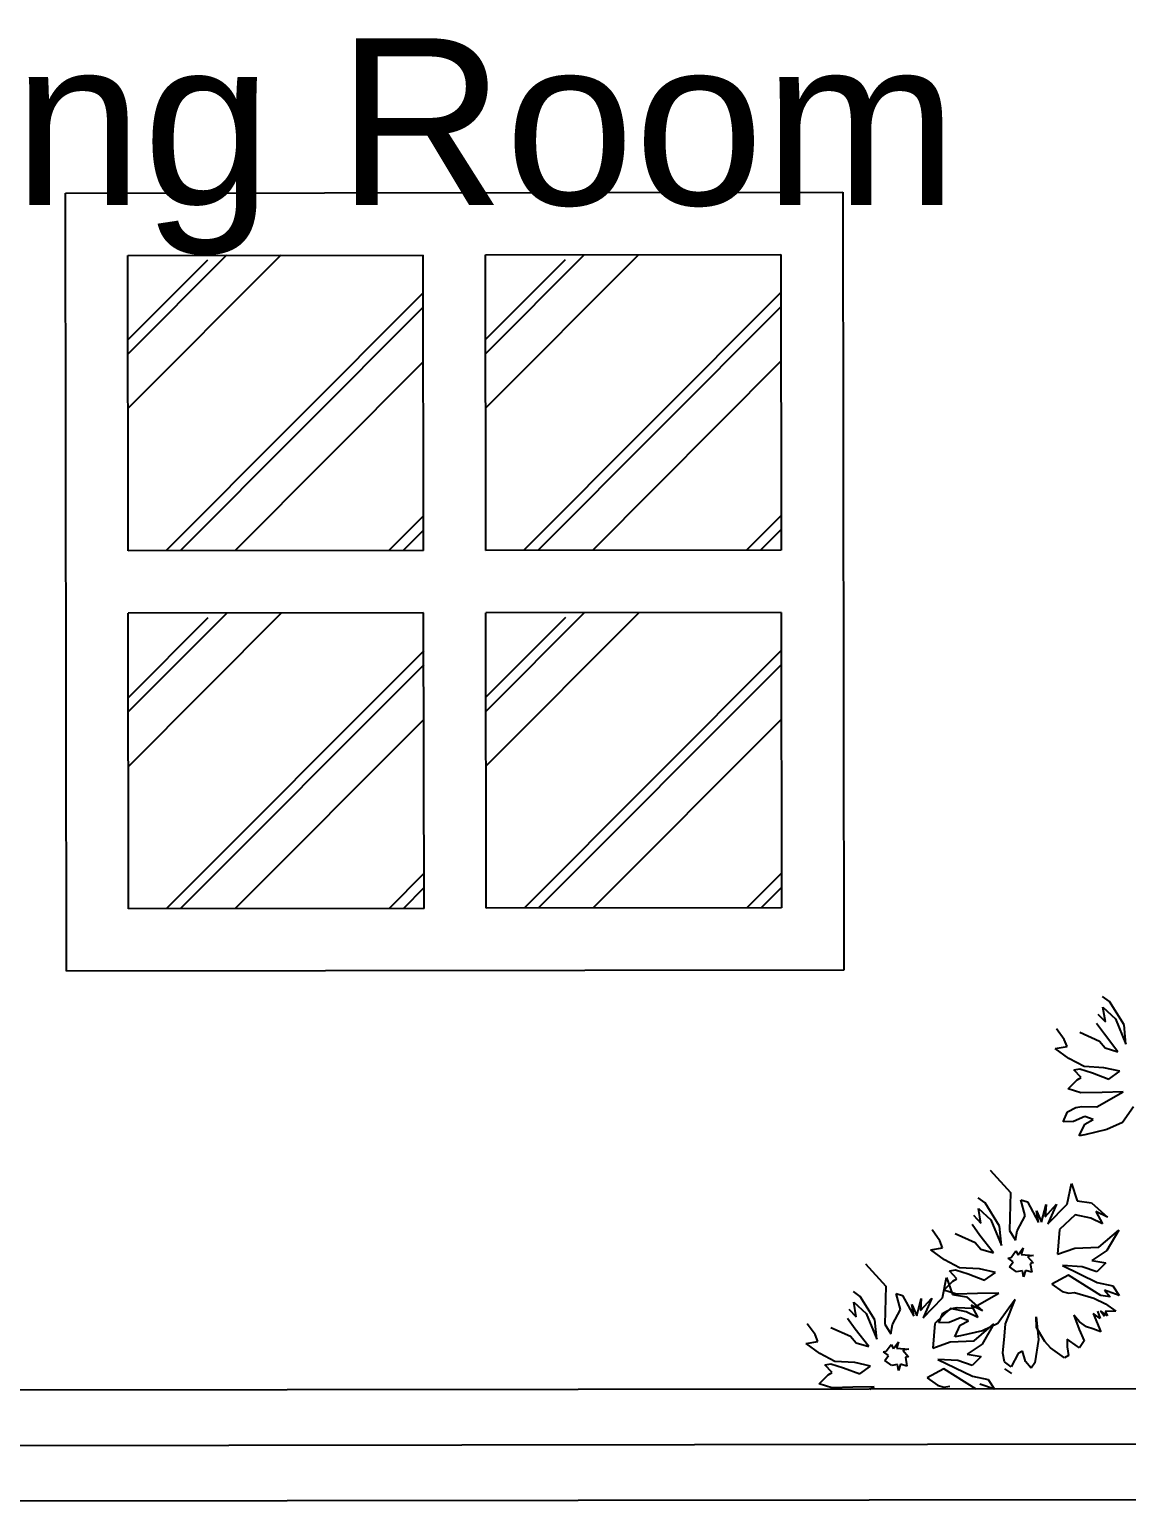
# Model space of a CAD drawing. Header units: feet. Extents: x 28652 to 66086, y -6769 to -640.
# Drawn here: x 48343.4 to 48382.9, y -1124.5 to -1071.5 of the extents above; entities that cross this region are included whole.
import ezdxf

# ---------------------------------------------------------------- set-up
doc = ezdxf.new("R2010")
doc.units = ezdxf.units.FT
doc.header["$LTSCALE"] = 50
doc.header["$MEASUREMENT"] = 0
doc.layers.add('Furniture', color=32, linetype='Continuous')
doc.layers.add('Text', color=7, linetype='Continuous')
doc.styles.add('1@1000', font='arial.ttf', dxfattribs={"height": 60})

# ---------------------------------------------------------------- blocks, each defined once
blk = doc.blocks.new('Sofa')
at = {"layer": 'Furniture'}
for p, q in [((11181.1, 1508.7), (11881.1, 1508.7)), ((11181.1, 808.7), (11181.1, 1508.7)), ((11881.1, 1508.7), (11881.1, 808.7)), ((11375, 1452.7), (11237.1, 1314.8)), ((11325.9, 1452.7), (11237.1, 1363.8)), ((11237.1, 1186.7), (11237.1, 1452.7)), ((11237.1, 1452.7), (11503.1, 1452.7)), ((11308.9, 1448.4), (11237.1, 1376.6)), ((11503.1, 1186.7), (11503.1, 1452.7)), ((11559.1, 1186.7), (11559.1, 1452.7)), ((11697, 1452.7), (11559.1, 1314.8)), ((11647.9, 1452.7), (11559.1, 1363.8)), ((11559.1, 1452.7), (11825.1, 1452.7)), ((11630.9, 1448.4), (11559.1, 1376.6)), ((11825.1, 1452.7), (11825.1, 1186.7)), ((11503.1, 1418.6), (11271.2, 1186.7)), ((11503.1, 1405.8), (11284, 1186.7)), ((11825.1, 1418.6), (11593.2, 1186.7)), ((11825.1, 1405.8), (11606, 1186.7)), ((11503.1, 1356.7), (11333.1, 1186.7)), ((11825.1, 1356.7), (11655.1, 1186.7)), ((11503.1, 1218), (11471.8, 1186.7)), ((11825.1, 1218), (11793.8, 1186.7)), ((11503.1, 1205.2), (11484.6, 1186.7)), ((11825.1, 1205.2), (11806.6, 1186.7)), ((11503.1, 1186.7), (11237.1, 1186.7)), ((11825.1, 1186.7), (11559.1, 1186.7)), ((11375, 1130.7), (11237.1, 992.8)), ((11325.9, 1130.7), (11237.1, 1041.8)), ((11503.1, 1130.7), (11237.1, 1130.7)), ((11237.1, 864.7), (11237.1, 1130.7)), ((11503.1, 864.7), (11503.1, 1130.7)), ((11825.1, 1130.7), (11559.1, 1130.7)), ((11697, 1130.7), (11559.1, 992.8)), ((11647.9, 1130.7), (11559.1, 1041.8)), ((11559.1, 864.7), (11559.1, 1130.7)), ((11825.1, 1130.7), (11825.1, 864.7)), ((11308.9, 1126.4), (11237.1, 1054.6)), ((11630.9, 1126.4), (11559.1, 1054.6)), ((11503.1, 1096.6), (11271.2, 864.7)), ((11825.1, 1096.6), (11593.2, 864.7)), ((11503.1, 1083.8), (11284, 864.7)), ((11825.1, 1083.8), (11606, 864.7)), ((11503.1, 1034.7), (11333.1, 864.7)), ((11825.1, 1034.7), (11655.1, 864.7)), ((11503.1, 896), (11471.8, 864.7)), ((11825.1, 896), (11793.8, 864.7)), ((11503.1, 883.2), (11484.6, 864.7)), ((11825.1, 883.2), (11806.6, 864.7)), ((11503.1, 864.7), (11237.1, 864.7)), ((11825.1, 864.7), (11559.1, 864.7)), ((11881.1, 808.7), (11181.1, 808.7)), ((12120.1, 780.1), (12113.9, 784.5)), ((12116.4, 761.7), (12114.2, 775)), ((12114.2, 775), (12125.5, 764.6)), ((12133.2, 759), (12120.1, 780.1)), ((12115.5, 750.6), (12108.4, 760.3)), ((12109.7, 768.8), (12116.4, 761.7)), ((12125.5, 764.6), (12134.8, 741.6)), ((12134.8, 741.6), (12133.2, 759)), ((12079.4, 745.9), (12072.3, 755.6)), ((12081.9, 739.5), (12079.4, 745.9)), ((12093.4, 752.4), (12111.1, 744.4)), ((12111.1, 744.4), (12116.2, 738.4)), ((12127.7, 734.9), (12115.5, 750.6)), ((12071.2, 737.7), (12081.9, 739.5)), ((12083.6, 728.9), (12071.2, 737.7)), ((12116.2, 738.4), (12127.7, 734.9)), ((12097.2, 721.6), (12083.6, 728.9)), ((12088.1, 718.7), (12093.4, 719.6)), ((12094.7, 711.6), (12088.1, 718.7)), ((12093.4, 719.6), (12104.9, 716)), ((12115.1, 720.5), (12097.2, 721.6)), ((12104.9, 716), (12119.5, 710.3)), ((12129.3, 717.4), (12115.1, 720.5)), ((12119.5, 710.3), (12129.3, 717.4)), ((12082.8, 701.4), (12091, 709.6)), ((12091, 709.6), (12094.7, 711.6)), ((12094.3, 697.9), (12082.8, 701.4)), ((12113.4, 698.3), (12094.3, 697.9)), ((12108.7, 685.3), (12132.4, 698.8)), ((12132.4, 698.8), (12113.4, 698.3)), ((12078.2, 671.9), (12082.2, 680.8)), ((12082.2, 680.8), (12089.7, 684.8)), ((12097.9, 676.6), (12087.7, 672.2)), ((12089.7, 684.8), (12095, 685.7)), ((12095, 685.7), (12108.7, 685.3)), ((12105.2, 673.8), (12097.9, 676.6)), ((12141.5, 685.3), (12131.6, 671.3)), ((12087.7, 672.2), (12078.2, 671.9)), ((12092.6, 659.3), (12097.7, 669.8)), ((12097.7, 669.8), (12105.2, 673.8)), ((12117.6, 664.9), (12097.9, 660.2)), ((12131.6, 671.3), (12117.6, 664.9)), ((12097.9, 660.2), (12092.6, 659.3)), ((12012.5, 628.5), (12030.9, 608.4)), ((12081.9, 597.8), (12085.6, 616.2)), ((12085.6, 616.2), (12090.9, 600.7)), ((12007.9, 599.1), (12001.7, 603.5)), ((12021, 578.1), (12007.9, 599.1)), ((12030.9, 608.4), (12029.9, 574.1)), ((12044, 587.4), (12040.2, 601.8)), ((12040.2, 601.8), (12046, 600)), ((12046, 600), (12056, 581.2)), ((12058.6, 581.6), (12062.8, 597.4)), ((12061.9, 586.3), (12072.3, 597.6)), ((12062.8, 597.4), (12061.9, 586.3)), ((12064.4, 579.9), (12081.9, 597.8)), ((12072.3, 597.6), (12064.4, 579.9)), ((12090.9, 600.7), (12103.6, 598.8)), ((12103.6, 598.8), (12118, 586.1)), ((11997.5, 587.8), (12004.2, 580.7)), ((12001.9, 594), (12013.2, 583.6)), ((12004.2, 580.7), (12001.9, 594)), ((12013.2, 583.6), (12022.6, 560.6)), ((12036.7, 573.9), (12044, 587.4)), ((12054.2, 591.8), (12058.6, 581.6)), ((12056, 581.2), (12054.2, 591.8)), ((12089, 588.1), (12074.8, 574.8)), ((12103.1, 585), (12089, 588.1)), ((12113.6, 579.9), (12103.1, 585)), ((12107.6, 591.2), (12113.6, 579.9)), ((12118, 586.1), (12107.6, 591.2)), ((11967.2, 564.9), (11960.1, 574.7)), ((11981.1, 571.4), (11998.9, 563.4)), ((12003.3, 569.6), (11996.2, 579.4)), ((12022.6, 560.6), (12021, 578.1)), ((12029.9, 574.1), (12035.4, 565.4)), ((12035.4, 565.4), (12036.7, 573.9)), ((12074.8, 574.8), (12073.1, 552.7)), ((12110.3, 558.9), (12128.2, 574.2)), ((12128.2, 574.2), (12117.6, 556)), ((11959, 556.7), (11969.6, 558.5)), ((11969.6, 558.5), (11967.2, 564.9)), ((11998.9, 563.4), (12004, 557.4)), ((12015.5, 553.9), (12003.3, 569.6)), ((12004, 557.4), (12015.5, 553.9)), ((12037.6, 552.2), (12042.1, 558.4)), ((12042.1, 558.4), (12040.3, 552.6)), ((12073.1, 552.7), (12088.6, 558)), ((12088.6, 558), (12110.3, 558.9)), ((11900.1, 544.3), (11918.5, 524.2)), ((11971.4, 547.9), (11959, 556.7)), ((11984.9, 540.6), (11971.4, 547.9)), ((12028.6, 549.3), (12031.2, 549.7)), ((12033.2, 546), (12028.6, 549.3)), ((12029.9, 541.3), (12033.2, 546)), ((12031.2, 549.7), (12035.6, 555.9)), ((12035.6, 555.9), (12037.6, 552.2)), ((12040.3, 552.6), (12051.4, 551.7)), ((12051.4, 551.7), (12046, 550.8)), ((12046, 550.8), (12051.1, 544.9)), ((12051.1, 544.9), (12048.5, 544.4)), ((12048.5, 544.4), (12049.8, 536.5)), ((12117.6, 556), (12104.1, 546.9)), ((12104.1, 546.9), (12116.7, 545)), ((12116.7, 545), (12108.5, 536.8)), ((11969.5, 513.6), (11973.2, 532)), ((11973.2, 532), (11978.6, 516.5)), ((11975.9, 537.7), (11981.2, 538.6)), ((11982.5, 530.6), (11975.9, 537.7)), ((11978.8, 528.6), (11982.5, 530.6)), ((11981.2, 538.6), (11992.7, 535.1)), ((12002.9, 539.5), (11984.9, 540.6)), ((11992.7, 535.1), (12007.3, 529.3)), ((12017.1, 536.4), (12002.9, 539.5)), ((12007.3, 529.3), (12017.1, 536.4)), ((12036.1, 536.9), (12029.9, 541.3)), ((12041.4, 537.8), (12036.1, 536.9)), ((12042.3, 532.5), (12041.4, 537.8)), ((12044.1, 538.2), (12042.3, 532.5)), ((12049.8, 536.5), (12044.1, 538.2)), ((12083, 533.8), (12068, 525.8)), ((12095.4, 541.4), (12077.5, 542.5)), ((12077.5, 542.5), (12108.7, 527.2)), ((12112.1, 515.5), (12083, 533.8)), ((12108.5, 536.8), (12095.4, 541.4)), ((11895.5, 514.8), (11889.3, 519.3)), ((11918.5, 524.2), (11917.5, 489.8)), ((11931.6, 503.2), (11927.8, 517.5)), ((11927.8, 517.5), (11933.6, 515.8)), ((11970.6, 520.4), (11978.8, 528.6)), ((11982.1, 516.9), (11970.6, 520.4)), ((12001.1, 517.4), (11982.1, 516.9)), ((11996.5, 504.3), (12020.2, 517.8)), ((12020.2, 517.8), (12001.1, 517.4)), ((12068, 525.8), (12077.3, 519.2)), ((12077.3, 519.2), (12083.1, 517.5)), ((12083.1, 517.5), (12088.4, 518.3)), ((12088.4, 518.3), (12105.7, 513.1)), ((12108.7, 527.2), (12122.9, 524.1)), ((12115.4, 520.2), (12120.5, 514.2)), ((12128.5, 515.5), (12115.4, 520.2)), ((12122.9, 524.1), (12128.5, 515.5)), ((11889.5, 509.7), (11900.8, 499.4)), ((11891.8, 496.5), (11889.5, 509.7)), ((11908.6, 493.8), (11895.5, 514.8)), ((11933.6, 515.8), (11943.6, 497)), ((11941.8, 507.6), (11946.2, 497.4)), ((11943.6, 497), (11941.8, 507.6)), ((11946.2, 497.4), (11950.4, 513.1)), ((11949.6, 502.1), (11960, 513.4)), ((11950.4, 513.1), (11949.6, 502.1)), ((11952, 495.6), (11969.5, 513.6)), ((11960, 513.4), (11952, 495.6)), ((11976.6, 503.9), (11962.4, 490.6)), ((11990.8, 500.8), (11976.6, 503.9)), ((11977.5, 503.8), (11982.8, 504.7)), ((11978.6, 516.5), (11991.2, 514.5)), ((11982.8, 504.7), (11996.5, 504.3)), ((11991.2, 514.5), (12005.6, 501.9)), ((12005.6, 501.9), (11995.2, 507)), ((11995.2, 507), (12001.2, 495.7)), ((12029.3, 504.3), (12019.3, 490.4)), ((12026.2, 490.1), (12034.8, 512.1)), ((12034.8, 512.1), (12029.3, 504.3)), ((12105.7, 513.1), (12116.1, 508)), ((12120.5, 514.2), (12112.1, 515.5)), ((12116.1, 508), (12125.4, 501.3)), ((11890.9, 485.4), (11883.8, 495.1)), ((11885.1, 503.5), (11891.8, 496.5)), ((11900.8, 499.4), (11910.2, 476.3)), ((11910.2, 476.3), (11908.6, 493.8)), ((11924.3, 489.6), (11931.6, 503.2)), ((11966, 491), (11969.9, 499.8)), ((11975.5, 491.2), (11966, 491)), ((11969.9, 499.8), (11977.5, 503.8)), ((11985.7, 495.6), (11975.5, 491.2)), ((11985.4, 488.8), (11993, 492.8)), ((11993, 492.8), (11985.7, 495.6)), ((12001.2, 495.7), (11990.8, 500.8)), ((12053.9, 496.2), (12055.9, 476)), ((12054.1, 486.6), (12053.9, 496.2)), ((12087.7, 497.7), (12092.6, 484.9)), ((12092.8, 491.8), (12087.7, 497.7)), ((12099.1, 487.4), (12092.8, 491.8)), ((12105.2, 499.3), (12112.1, 482.7)), ((12111.4, 494.9), (12105.2, 499.3)), ((12109, 501.3), (12111.4, 494.9)), ((12117.9, 497.3), (12111.7, 501.8)), ((12111.7, 501.8), (12115.2, 496.9)), ((12125.4, 501.3), (12115.9, 501.1)), ((12115.9, 501.1), (12117.9, 497.3)), ((11854.8, 480.7), (11847.7, 490.4)), ((11857.3, 474.3), (11854.8, 480.7)), ((11868.8, 487.1), (11886.5, 479.2)), ((11886.5, 479.2), (11891.6, 473.2)), ((11903.1, 469.7), (11890.9, 485.4)), ((11917.5, 489.8), (11923, 481.2)), ((11923, 481.2), (11924.3, 489.6)), ((11962.4, 490.6), (11960.7, 468.4)), ((11980.4, 478.4), (11985.4, 488.8)), ((11985.7, 479.2), (11980.4, 478.4)), ((12005.4, 483.9), (11985.7, 479.2)), ((11997.9, 474.7), (12015.8, 490)), ((12015.8, 490), (12005.2, 471.8)), ((12019.3, 490.4), (12005.4, 483.9)), ((12023.8, 463.8), (12025.3, 479.1)), ((12025.3, 479.1), (12026.2, 490.1)), ((12061.6, 474.2), (12054.1, 486.6)), ((12092.6, 484.9), (12097.1, 474.7)), ((12104.8, 485.6), (12099.1, 487.4)), ((12112.1, 482.7), (12104.8, 485.6)), ((11846.6, 472.5), (11857.3, 474.3)), ((11859, 463.6), (11846.6, 472.5)), ((11891.6, 473.2), (11903.1, 469.7)), ((11916.2, 465), (11918.8, 465.5)), ((11920.8, 461.7), (11916.2, 465)), ((11918.8, 465.5), (11923.2, 471.7)), ((11923.2, 471.7), (11925.2, 467.9)), ((11925.2, 467.9), (11929.7, 474.1)), ((11929.7, 474.1), (11927.9, 468.4)), ((11927.9, 468.4), (11939, 467.5)), ((11939, 467.5), (11933.7, 466.6)), ((11933.7, 466.6), (11938.8, 460.6)), ((11960.7, 468.4), (11976.2, 473.8)), ((11976.2, 473.8), (11997.9, 474.7)), ((12005.2, 471.8), (11991.7, 462.7)), ((12041.3, 465.4), (12037.5, 463.4)), ((12044.2, 456.3), (12041.3, 465.4)), ((12055.9, 476), (12052.6, 455)), ((12066.7, 468.3), (12061.6, 474.2)), ((12079.2, 459.4), (12066.7, 468.3)), ((12081.8, 476.3), (12081.6, 469.4)), ((12081.6, 469.4), (12082.9, 461.4)), ((12091.1, 469.6), (12081.8, 476.3)), ((12092.7, 468.5), (12091.1, 469.6)), ((12097.1, 474.7), (12092.7, 468.5)), ((11872.6, 456.4), (11859, 463.6)), ((11863.5, 453.5), (11868.8, 454.4)), ((11870.1, 446.4), (11863.5, 453.5)), ((11868.8, 454.4), (11880.3, 450.8)), ((11890.5, 455.3), (11872.6, 456.4)), ((11880.3, 450.8), (11894.9, 445.1)), ((11904.7, 452.2), (11890.5, 455.3)), ((11894.9, 445.1), (11904.7, 452.2)), ((11917.5, 457.1), (11920.8, 461.7)), ((11923.7, 452.7), (11917.5, 457.1)), ((11929, 453.5), (11923.7, 452.7)), ((11929.9, 448.2), (11929, 453.5)), ((11931.7, 454), (11929.9, 448.2)), ((11937.4, 452.2), (11931.7, 454)), ((11938.8, 460.6), (11936.1, 460.2)), ((11936.1, 460.2), (11937.4, 452.2)), ((11983.1, 457.2), (11965.1, 458.2)), ((11965.1, 458.2), (11996.4, 443)), ((11996.1, 452.5), (11983.1, 457.2)), ((11991.7, 462.7), (12004.3, 460.7)), ((12004.3, 460.7), (11996.1, 452.5)), ((12025.1, 455.8), (12023.8, 463.8)), ((12031.3, 451.4), (12025.1, 455.8)), ((12037.5, 463.4), (12031.3, 451.4)), ((12049.3, 450.3), (12044.2, 456.3)), ((12052.6, 455), (12049.3, 450.3)), ((12082.9, 461.4), (12079.2, 459.4)), ((11858.2, 436.2), (11866.4, 444.4)), ((11866.4, 444.4), (11870.1, 446.4)), ((11970.7, 449.6), (11955.6, 441.6)), ((11955.6, 441.6), (11964.9, 435)), ((11999.7, 431.3), (11970.7, 449.6)), ((11996.4, 443), (12010.5, 439.9)), ((12010.5, 439.9), (12016.1, 431.3)), ((12031.8, 445.3), (12025.6, 449.7)), ((12624.6, 431.5), (10305.7, 431.5)), ((11869.7, 432.7), (11858.2, 436.2)), ((11888.8, 433.1), (11869.7, 432.7)), ((11907.8, 433.6), (11888.8, 433.1)), ((11904.1, 431.5), (11907.8, 433.6)), ((11964.9, 435), (11970.7, 433.2)), ((11970.7, 433.2), (11976, 434.1)), ((12016.1, 431.3), (12003, 435.9)), ((12674.6, 381.5), (10262.2, 381.5)), ((12724.6, 331.5), (10211.4, 331.5))]:
    blk.add_line(p, q, dxfattribs=at)

msp = doc.modelspace()

# ---------------------------------------------------------------- block references
at = {"xscale": 0.04, "yscale": 0.04, "zscale": 0.04, "rotation": 0.07054630869062066}
msp.add_blockref('Sofa', (47897.559, -1138.292), dxfattribs=at)

# ---------------------------------------------------------------- texts
at = {"layer": 'Text', "insert": (48330.273, -1071.814), "char_height": 6, "attachment_point": 1, "style": '1@1000'}
msp.add_mtext_dynamic_manual_height_columns('Living Room', width=73.98948, gutter_width=300, heights=[0], dxfattribs=at)

doc.saveas('drawing.dxf')
